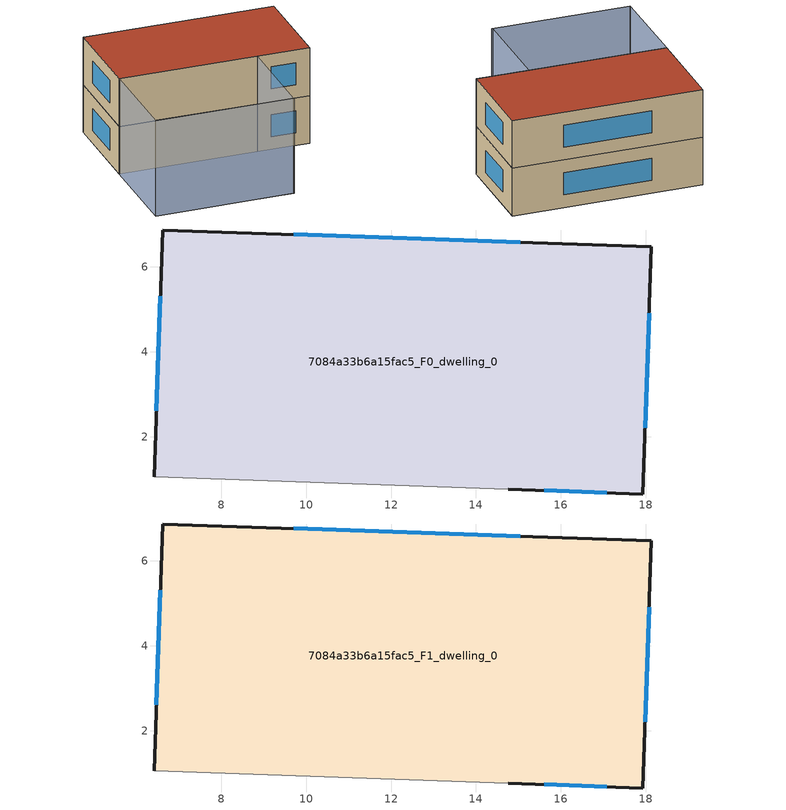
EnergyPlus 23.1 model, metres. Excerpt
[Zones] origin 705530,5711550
7084a33b6a15fac5_F0_dwelling_0
 floor ground (EU_floor_Construction): 18.14,6.48 17.94,0.65 14.76,0.77 6.42,1.05 6.62,6.87 z0
 wall outside (EU_wall_Construction): 14.76,0.77 17.94,0.65 18.14,6.48 6.62,6.87 6.42,1.05 z0:3
 wall adiabatic (EU_wall_Construction): 6.42,1.05 14.76,0.77 z0:3
 window (EU_Window_Construction): 6.56,5.31 6.47,2.61 / 15.04,6.59 9.71,6.77 / 17.99,2.22 18.08,4.91 / 15.62,0.73 17.08,0.68 z0.81:2.19
7084a33b6a15fac5_F1_dwelling_0
 floor to 7084a33b6a15fac5_F0_dwelling_0 (EU_floor_Construction): 18.14,6.48 17.94,0.65 14.76,0.77 6.42,1.05 6.62,6.87 z3
 wall outside (EU_wall_Construction): 14.76,0.77 17.94,0.65 18.14,6.48 6.62,6.87 6.42,1.05 z3:6
 wall adiabatic (EU_wall_Construction): 6.42,1.05 14.76,0.77 z3:6
 window (EU_Window_Construction): 6.56,5.31 6.47,2.61 / 15.04,6.59 9.71,6.77 / 17.99,2.22 18.08,4.91 / 15.62,0.73 17.08,0.68 z3.81:5.19
 roof outside (EU_roof_Construction): 17.94,0.65 18.14,6.48 6.62,6.87 6.42,1.05 14.76,0.77 z6
shading: 6.26,-4.76 14.6,-5.06 / 6.41,1.05 14.76,0.77 / 14.76,0.77 14.56,-5.06 / 14.56,-5.06 6.22,-4.77 / 6.22,-4.77 6.41,1.05 z0:6
[Building]
EU S2 Campaign: North Axis=0; Terrain=City; Solar Distribution=FullExterior
[Site:Location]
London: Latitude=51.5; Longitude=-0.5; Time Zone=0; Elevation=25
[SizingPeriod:WeatherFileDays]
AnnualSizingPeriod: Begin Month=1; Begin Day of Month=1; End Month=12; End Day of Month=31; Day of Week for Start Day=Monday; Use Weather File Daylight Saving Period=No; Use Weather File Rain and Snow Indicators=No
[MATERIAL]
EU_InternalMass_Material: Roughness=MediumRough; Thickness=0.1; Conductivity=1; Density=1800; Specific Heat=900; Thermal Absorptance=0.9; Solar Absorptance=0.7; Visible Absorptance=0.7
[MATERIAL:NOMASS] Roughness=MediumRough; Thermal Absorptance=0.9; Solar Absorptance=0.7; Visible Absorptance=0.7
Name | Thermal Resistance
EU_wall_NoMass | 0.735294
EU_roof_NoMass | 0.520833
EU_floor_NoMass | 1.81159
[WINDOWMATERIAL:SIMPLEGLAZINGSYSTEM]
EU_Window_SimpleGlazing: UFactor=3.92; Solar Heat Gain Coefficient=0.85; Visible Transmittance=0.85
[CONSTRUCTION]
EU_wall_Construction: EU_wall_NoMass
EU_roof_Construction: EU_roof_NoMass
EU_floor_Construction: EU_floor_NoMass
EU_Window_Construction: EU_Window_SimpleGlazing
EU_InternalMass_Construction: EU_InternalMass_Material
[ZONE] Type=1; Multiplier=1; Ceiling Height=autocalculate; Volume=201.538; Floor Area=autocalculate; Part of Total Floor Area=Yes
7084a33b6a15fac5_F0_dwelling_0; 7084a33b6a15fac5_F1_dwelling_0
[INTERNALMASS] Construction=EU_InternalMass_Construction; Surface Area=67.1793
Name | Zone or ZoneList
7084a33b6a15fac5_F0_dwelling_0_EU_InternalMass | 7084a33b6a15fac5_F0_dwelling_0
7084a33b6a15fac5_F1_dwelling_0_EU_InternalMass | 7084a33b6a15fac5_F1_dwelling_0
[OTHEREQUIPMENT] Fuel Type=Electricity; Design Level Calculation Method=Watts/Area; Power per Zone Floor Area=1; Fraction Latent=0; Fraction Radiant=0; Fraction Lost=0; Carbon Dioxide Generation Rate=0; EndUse Subcategory=EU_Step8_InternalGains
Name | Zone or ZoneList or Space or SpaceList | Schedule
EU_Step8_InternalGain_7084a33b6a15fac5_F0_dwelling_0_f000 | 7084a33b6a15fac5_F0_dwelling_0 | EU_Step8_GainSchedule_7084a33b6a15fac5_F0_dwelling_0_f000
EU_Step8_InternalGain_7084a33b6a15fac5_F1_dwelling_0_f000 | 7084a33b6a15fac5_F1_dwelling_0 | EU_Step8_GainSchedule_7084a33b6a15fac5_F1_dwelling_0_f000
[ZONEVENTILATION:DESIGNFLOWRATE] Schedule=EU_AlwaysOn; Design Flow Rate Calculation Method=AirChanges/Hour; Air Changes per Hour=0.48; Ventilation Type=Natural; Fan Pressure Rise=0; Fan Total Efficiency=1; Constant Term Coefficient=1; Temperature Term Coefficient=0; Velocity Term Coefficient=0; Velocity Squared Term Coefficient=0; Minimum Indoor Temperature=-100; Maximum Indoor Temperature=100; Delta Temperature=-100; Minimum Outdoor Temperature=-100; Maximum Outdoor Temperature=100; Maximum Wind Speed=40
Name | Zone or ZoneList or Space or SpaceList
EU_ConstantAir_7084a33b6a15fac5_F0_dwelling_0 | 7084a33b6a15fac5_F0_dwelling_0
EU_ConstantAir_7084a33b6a15fac5_F1_dwelling_0 | 7084a33b6a15fac5_F1_dwelling_0
[HVACTEMPLATE:THERMOSTAT] Constant Heating Setpoint=20; Constant Cooling Setpoint=50
EU_HeatOnly_7084a33b6a15fac5_F0_dwelling_0; EU_HeatOnly_7084a33b6a15fac5_F1_dwelling_0
[HVACTEMPLATE:ZONE:IDEALLOADSAIRSYSTEM] System Availability Schedule=EU_AlwaysOn; Maximum Heating Supply Air Temperature=50; Minimum Cooling Supply Air Temperature=13; Maximum Heating Supply Air Humidity Ratio=0.0156; Minimum Cooling Supply Air Humidity Ratio=0.0077; Heating Limit=NoLimit; Cooling Limit=NoLimit; Heating Availability Schedule=EU_AlwaysOn; Cooling Availability Schedule=EU_CoolingOff; Dehumidification Control Type=ConstantSensibleHeatRatio; Cooling Sensible Heat Ratio=0.7; Dehumidification Setpoint=60; Humidification Control Type=None; Humidification Setpoint=30; Outdoor Air Method=None; Outdoor Air Flow Rate per Person=0.00944; Outdoor Air Flow Rate per Zone Floor Area=0; Outdoor Air Flow Rate per Zone=0; Demand Controlled Ventilation Type=None; Outdoor Air Economizer Type=NoEconomizer; Heat Recovery Type=None; Sensible Heat Recovery Effectiveness=0.7; Latent Heat Recovery Effectiveness=0.65
Name | Template Thermostat
7084a33b6a15fac5_F0_dwelling_0 | EU_HeatOnly_7084a33b6a15fac5_F0_dwelling_0
7084a33b6a15fac5_F1_dwelling_0 | EU_HeatOnly_7084a33b6a15fac5_F1_dwelling_0
[SIZING:ZONE] Zone Cooling Design Supply Air Temperature Input Method=SupplyAirTemperature; Zone Cooling Design Supply Air Temperature=13; Zone Heating Design Supply Air Temperature Input Method=SupplyAirTemperature; Zone Heating Design Supply Air Temperature=50; Zone Cooling Design Supply Air Humidity Ratio=0.008; Zone Heating Design Supply Air Humidity Ratio=0.008; Cooling Design Air Flow Method=DesignDay; Cooling Design Air Flow Rate=0; Cooling Minimum Air Flow per Zone Floor Area=0.000762; Cooling Minimum Air Flow=0; Cooling Minimum Air Flow Fraction=0.2; Heating Design Air Flow Method=DesignDay; Heating Design Air Flow Rate=0; Heating Maximum Air Flow per Zone Floor Area=0.002032; Heating Maximum Air Flow=0.141576; Heating Maximum Air Flow Fraction=0.3; Account for Dedicated Outdoor Air System=No; Dedicated Outdoor Air System Control Strategy=NeutralSupplyAir; Dedicated Outdoor Air Low Setpoint Temperature for Design=autosize; Dedicated Outdoor Air High Setpoint Temperature for Design=autosize; Zone Load Sizing Method=Sensible Load Only No Latent Load; Zone Latent Cooling Design Supply Air Humidity Ratio Input Method=HumidityRatioDifference; Zone Cooling Design Supply Air Humidity Ratio Difference=0.005; Zone Latent Heating Design Supply Air Humidity Ratio Input Method=HumidityRatioDifference; Zone Humidification Design Supply Air Humidity Ratio Difference=0.005
7084a33b6a15fac5_F0_dwelling_0; 7084a33b6a15fac5_F1_dwelling_0
[SCHEDULE:CONSTANT]
Name | Hourly Value
EU_AlwaysOn | 1
EU_CoolingOff | 0
[SCHEDULE:FILE] Column Number=1; Rows to Skip at Top=0; Number of Hours of Data=8760; Column Separator=Comma; Interpolate to Timestep=No; Minutes per Item=60; Adjust Schedule for Daylight Savings=Yes
Name | File
EU_Step8_GainSchedule_7084a33b6a15fac5_F0_dwelling_0_f000 | ../../schedules/7084a33b6a15fac5/7084a33b6a15fac5_F0_dwelling_0_f000_gain.csv
EU_Step8_GainSchedule_7084a33b6a15fac5_F1_dwelling_0_f000 | ../../schedules/7084a33b6a15fac5/7084a33b6a15fac5_F1_dwelling_0_f000_gain.csv
